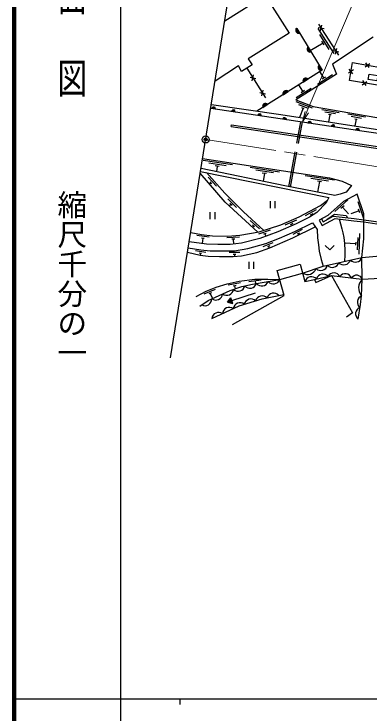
# Model space of a CAD drawing. Units: millimetres at full size, sheet at 1:1000; details may follow other scales. Extents: x 40000 to 680000, y 20000 to 380000.
# Drawn here: x 40000 to 100137, y 202409 to 320774 of the extents above; entities that cross this region are included whole.
import ezdxf
from ezdxf.enums import TextEntityAlignment as Align

# ---------------------------------------------------------------- set-up
doc = ezdxf.new("R2010")
doc.units = ezdxf.units.MM
doc.header["$LTSCALE"] = 1000
doc.header["$PDMODE"] = 32
doc.header["$PDSIZE"] = 500
doc.linetypes.add('CHAIN', pattern=[18.5, 12, -1.5, 3.5, -1.5])
doc.linetypes.add('DASHED', pattern=[7.5, 6, -1.5])
for name, color, linetype, lineweight in [('M-BGD', 7, 'Continuous', 25), ('M-BMK', 2, 'CHAIN', 13), ('M-BMK-OTRS', 5, 'Continuous', 25), ('M-BMK-SRVR', 3, 'Continuous', 25), ('M-STR-HTXT', 7, 'Continuous', 13), ('M-TTL', 2, 'Continuous', 140), ('M-TTL-BAND', 7, 'Continuous', 25)]:
    doc.layers.add(name, color=color, linetype=linetype, lineweight=lineweight)
doc.layers.add('M-OTRS', color=6, linetype='Continuous')
doc.styles.add('@ＭＳ ゴシック', font='')
doc.styles.get('@ＭＳ ゴシック').set_extended_font_data('@MS Gothic')

# ---------------------------------------------------------------- blocks, each defined once
blk = doc.blocks.new('open_arrow')
at = {"color": 0, "linetype": 'Continuous', "lineweight": -2}
blk.add_lwpolyline([(7.5, 1.25), (0, 0), (7.5, -1.25)], dxfattribs=at)

msp = doc.modelspace()

# ---------------------------------------------------------------- hatches: boundary and pattern name
at = {"layer": 'M-BGD'}
for points in [[(88255, 317549, -0.82183), (87743, 318397)], [(90176, 314368, -0.82183), (89664, 315217)], [(92051, 311274, -0.82183), (91539, 312123)], [(88844, 309261, -0.82183), (89683, 309788)], [(85452, 307132, -0.82183), (86291, 307659)], [(82018, 304977, -0.82183), (82857, 305503)], [(74064, 304735), (73446, 304829, -0.84072)], [(77379, 304234), (76760, 304328, -0.84072)], [(81794, 303567), (81175, 303660, -0.84072)], [(86032, 302927), (85413, 303020, -0.84072)], [(90251, 302295), (89632, 302388, -0.84072)], [(94221, 301700), (93602, 301792, -0.84072)], [(98363, 301079), (97744, 301171, -0.84072)], [(76649, 272776), (76044, 272053), (76959, 271825)]]:
    msp.add_hatch(color=256, dxfattribs=at).paths.add_polyline_path(points)

# ---------------------------------------------------------------- linework, layer by layer
for p, q in [((91396, 318518), (92372, 318303)), ((91457, 319077), (94811, 313838)), ((91777, 317922), (91991, 318899)), ((88255, 317549), (87743, 318397)), ((94061, 314082), (91365, 318294)), ((93269, 314763), (91652, 317290)), ((92396, 315570), (92019, 316159)), ((90176, 314368), (89664, 315217)), ((92208, 315865), (90057, 314566)), ((94298, 313983), (94513, 314960)), ((93917, 314578), (94894, 314364)), ((100011, 311725), (99434, 312541)), ((79330, 311622), (82496, 306604)), ((92051, 311274), (91539, 312123)), ((97338, 311340), (96521, 310763)), ((97218, 310643), (96641, 311460)), ((99314, 311845), (100131, 312422)), ((80251, 309500), (80472, 310475)), ((91257, 308916), (93794, 310518)), ((92365, 309971), (91686, 311046)), ((92069, 309784), (92661, 310158)), ((79874, 310098), (80849, 309877)), ((88844, 309261), (89683, 309788)), ((98792, 308811), (99609, 309388)), ((99489, 308691), (98912, 309507)), ((81885, 306910), (82106, 307886)), ((87683, 306658), (90219, 308260)), ((88791, 307713), (88105, 308798)), ((88495, 307526), (89087, 307899)), ((81508, 307508), (82483, 307288)), ((85452, 307132), (86291, 307659)), ((82018, 304977), (82857, 305503)), ((90442, 304857), (87644, 305938)), ((89775, 304793), (88095, 305442)), ((73446, 304829), (74064, 304735)), ((76760, 304328), (77379, 304234)), ((88827, 304838), (88227, 303284)), ((89023, 304762), (88631, 304913)), ((94940, 304078), (91983, 304586)), ((81175, 303660), (81794, 303567)), ((85413, 303020), (86032, 302927)), ((94297, 303884), (92523, 304189)), ((93567, 303706), (93153, 303777)), ((93360, 303741), (93153, 302535)), ((99358, 303319), (96401, 303827)), ((98716, 303125), (96942, 303430)), ((97985, 302946), (97571, 303018)), ((76698, 301761), (76742, 302057)), ((76742, 302057), (107675, 297431)), ((89632, 302388), (90251, 302295)), ((97778, 302982), (97586, 301861)), ((76698, 301761), (107631, 297134)), ((93602, 301792), (94221, 301700)), ((97744, 301171), (98363, 301079)), ((76895, 295251), (71950, 295995)), ((75861, 295103), (72894, 295550)), ((74679, 294978), (73987, 295082)), ((74333, 295030), (74194, 294107)), ((84853, 294053), (79909, 294797)), ((83819, 293905), (80853, 294352)), ((82637, 293779), (81945, 293884)), ((82291, 293832), (82085, 292461)), ((74201, 291639), (72803, 293207)), ((73441, 292040), (73115, 292406)), ((94157, 292652), (89212, 293396)), ((93123, 292504), (90156, 292951)), ((91941, 292379), (91249, 292483)), ((91595, 292431), (91256, 290648)), ((73278, 292223), (73053, 292027)), ((77608, 288031), (76141, 289534)), ((83248, 289130), (83248, 287930)), ((84048, 289130), (84048, 287930)), ((96415, 289353), (94179, 287352)), ((99077, 286144), (98113, 288985)), ((76659, 288573), (76403, 288323)), ((76831, 288397), (76488, 288748)), ((91046, 287646), (89188, 286668)), ((95758, 288362), (95236, 287896)), ((95497, 288129), (96497, 287011)), ((98424, 287137), (98199, 287799)), ((73101, 287269), (73101, 286069)), ((73901, 287269), (73901, 286069)), ((90474, 287006), (90040, 286777)), ((90257, 286892), (90374, 286698)), ((98311, 287468), (96891, 286986)), ((81453, 284446), (79894, 285854)), ((87702, 285937), (85779, 285093)), ((87086, 285338), (86637, 285142)), ((80472, 284927), (80275, 284714)), ((80654, 284763), (80291, 285091)), ((83292, 284216), (81295, 283565)), ((86861, 285240), (86978, 284973)), ((88698, 284312), (87084, 283516)), ((72977, 283034), (70894, 283293)), ((72142, 282835), (71655, 282896)), ((78065, 283050), (75969, 282923)), ((82619, 283681), (82154, 283529)), ((82387, 283605), (82539, 283180)), ((88212, 283738), (87836, 283552)), ((88024, 283645), (88127, 283436)), ((98016, 280874), (98112, 282972)), ((98284, 280162), (98443, 283658)), ((71898, 282865), (71786, 281964)), ((77279, 282701), (76790, 282672)), ((77035, 282687), (77084, 281880)), ((83720, 282102), (82055, 281420)), ((97764, 281937), (95834, 282025)), ((97753, 281692), (97776, 282182)), ((72416, 280453), (70640, 280743)), ((83195, 281563), (82807, 281403)), ((83001, 281483), (83116, 281202)), ((71687, 280268), (71272, 280336)), ((71480, 280302), (71433, 280019)), ((78160, 280433), (76360, 280433)), ((77470, 280133), (77050, 280133)), ((77260, 280133), (77274, 279815)), ((79678, 278860), (79678, 277660)), ((80478, 278860), (80478, 277660)), ((78239, 275311), (76180, 274897)), ((77509, 274858), (77029, 274761)), ((77269, 274810), (77372, 274299)), ((81767, 275771), (79686, 275492)), ((80727, 275632), (80789, 275162)), ((73996, 274210), (72056, 273405)), ((73367, 273625), (72915, 273437)), ((73141, 273531), (73507, 272648)), ((76804, 272301), (80797, 273603)), ((76044, 272053), (76649, 272776)), ((76959, 271825), (76649, 272776)), ((76044, 272053), (76959, 271825))]:
    msp.add_line(p, q, dxfattribs=at)
at = {"layer": 'M-BGD', "linetype": 'DASHED'}
for p, q in [((86400, 291573), (88464, 302563)), ((86694, 291517), (88761, 302518)), ((98784, 279623), (101837, 279887))]:
    msp.add_line(p, q, dxfattribs=at)
at = {"layer": 'M-BGD'}
for points in [[(75607, 319619), (82447, 323935), (86477, 317548), (79569, 313189), (80208, 312176), (78452, 311068), (77910, 311983), (73964, 309400)], [(87793, 318313), (92046, 311272), (81032, 304358)], [(100678, 316851), (93828, 312293), (94498, 310608), (87625, 306267), (90550, 305137), (107471, 302230), (108276, 304738), (108753, 304586), (107560, 300319)], [(73335, 305489), (85057, 303766), (99239, 301610), (112408, 299567), (122495, 298049), (132436, 296433), (138653, 295856), (145643, 295193), (146263, 294381), (153407, 293919), (164803, 293015), (168742, 292737), (172110, 292521), (173184, 291748), (174223, 291598)], [(73234, 304861), (84957, 303088), (99163, 300959), (112430, 299058), (122492, 297430), (132373, 295936), (138606, 295358), (145378, 294716), (146003, 293897), (153371, 293420), (164766, 292516), (168708, 292238), (171935, 292031), (172991, 291271), (173955, 291132)], [(71859, 296313), (93304, 293083), (95450, 292535), (97017, 291802), (96113, 290646), (95105, 290310), (94220, 290084), (85730, 291700), (71592, 294650)], [(71514, 294170), (93212, 289768), (92728, 288839), (91139, 287188), (89916, 286404), (87675, 285272), (84566, 283938), (81556, 282812), (78415, 282027), (76518, 281818), (74452, 281818), (72512, 281872), (69596, 282243)], [(81174, 283876), (75695, 288983), (71464, 293857)], [(72530, 293964), (75640, 290476), (78746, 287294), (82201, 284175)], [(98131, 269171), (98508, 271666), (98722, 273136), (98838, 275916), (98784, 279623), (99116, 282740), (99116, 286965), (97987, 290291), (95672, 289091), (93014, 286713), (91569, 285939), (92076, 284993), (94235, 286209), (97396, 285818)], [(69849, 283818), (71666, 283499), (73531, 283267), (76113, 283232), (78129, 283354), (81402, 283915), (85084, 285116), (88156, 286463), (91799, 288382), (92970, 289303)], [(91932, 286133), (92215, 285651), (93925, 286595), (97443, 286185)], [(92874, 286015), (94146, 286943), (96106, 286717), (96338, 286313)], [(69435, 281244), (71557, 280897), (73118, 280733), (77260, 280733), (79525, 281121), (82566, 281953), (84838, 282883), (87414, 284013), (90406, 285489), (91228, 284331), (91265, 282912), (91424, 281727), (91542, 280673), (91899, 279236), (92216, 278110)], [(94946, 286121), (95394, 284438), (95564, 283744), (95693, 282970), (95845, 281947), (95904, 280796), (95888, 280024), (95816, 278940)], [(69318, 280511), (71434, 280019), (72825, 279849), (74727, 279761), (77011, 279795), (78448, 279903), (81030, 280465), (83229, 281242), (87082, 282919), (90892, 284804)], [(90767, 275906), (93634, 276580), (98750, 275911), (101921, 276085), (112716, 279151), (115338, 280729), (120011, 280971), (126948, 282190), (128350, 282308), (129318, 282308), (129924, 282150), (131266, 281344), (133164, 279905), (135427, 277548), (135997, 276552), (133557, 278443), (131379, 279760), (129681, 280447), (128089, 280896), (127115, 280896), (124646, 280488), (116666, 278562), (112333, 276996)], [(92582, 281601), (93332, 280901), (94082, 281601)], [(84895, 275883), (88752, 276963), (92221, 278112), (98784, 279623)], [(76921, 268265), (85661, 273147), (84474, 277386), (88331, 278466), (89154, 275527), (90767, 275906)], [(70759, 272982), (72462, 273899), (74150, 274599), (76024, 275171), (78012, 275571), (80687, 275929), (82895, 275929), (84895, 275883)], [(71410, 271393), (72775, 272317), (76521, 274010), (78479, 274676), (80286, 275074), (84895, 275883)], [(90767, 275906), (90986, 275348), (93634, 276580), (97177, 270241), (96179, 269497)], [(73423, 269274), (78044, 271435), (81916, 272621), (85603, 273353)]]:
    msp.add_lwpolyline(points, dxfattribs=at)
for points in [[(97191, 312569), (102255, 311697), (101733, 308663), (96669, 309535)], [(100010, 310608), (101435, 310363), (101280, 309463), (99855, 309708)]]:
    msp.add_lwpolyline(points, close=True, dxfattribs=at)
at = {"layer": 'M-BGD', "linetype": 'DASHED'}
for points in [[(97396, 285818), (99116, 285605), (102038, 285168), (104915, 284691)], [(97443, 286185), (99116, 285990), (101943, 285585), (104988, 285131)]]:
    msp.add_lwpolyline(points, dxfattribs=at)
at = {"layer": 'M-BGD'}
for centre, radius, start, end in [((88082, 318024), 505, 132.30035, 289.95854), ((90003, 314843), 505, 132.30035, 289.95854), ((91878, 311749), 505, 132.30035, 289.95854), ((89315, 309442), 505, 43.28866, 200.94686), ((85924, 307313), 505, 43.28866, 200.94686), ((82490, 305157), 505, 43.28866, 200.94686), ((73747, 304728), 318, 1.29328, 161.51101), ((77062, 304227), 318, 1.29328, 161.51101), ((81476, 303559), 318, 1.29328, 161.51101), ((85715, 302920), 318, 1.36547, 161.5832), ((89933, 302287), 318, 1.36547, 161.5832), ((93903, 301692), 318, 1.36547, 161.5832), ((98046, 301071), 318, 1.36547, 161.5832), ((97678, 279972), 1160, 223.45571, 342.48533), ((91823, 278549), 1147, 226.44033, 346.24127), ((93780, 279075), 1160, 223.45571, 342.48533), ((95729, 279524), 1160, 223.45571, 342.48533), ((89585, 278268), 1549, 237.4307, 339.20793), ((94031, 275835), 1156, 29.02551, 148.30373), ((83808, 276290), 1160, 220.44166, 339.47128), ((90262, 275183), 1160, 43.7108, 162.74042), ((92209, 275640), 1160, 43.7108, 162.74042), ((95957, 275682), 1160, 23.03126, 142.06088), ((97878, 275586), 1015, 18.94226, 147.16359), ((100201, 274459), 1995, 133.1123, 222.07563), ((77873, 275059), 1159, 227.53212, 346.63338), ((79861, 275563), 1156, 221.93268, 341.23807), ((81838, 275944), 1160, 220.44166, 339.47128), ((74094, 273559), 1160, 234.80904, 353.83866), ((75944, 274360), 1158, 233.06657, 352.24634), ((83846, 272404), 1160, 41.709, 160.73862), ((72268, 272606), 1157, 241.00984, 0.21584), ((80032, 271428), 1160, 47.52163, 166.55125), ((81931, 271967), 1160, 45.02359, 164.10688), ((99153, 272050), 1156, 111.99816, 231.27418), ((76390, 270011), 1160, 55.54936, 174.57898), ((78189, 270789), 1157, 51.83739, 171.07523), ((98862, 270071), 1160, 111.87984, 230.90946), ((74578, 269164), 1160, 55.54936, 174.57898)]:
    msp.add_arc(centre, radius, start, end, dxfattribs=at)
at = {"layer": 'M-BMK'}
msp.add_lwpolyline([(72382, 299566), (170897, 283933), (179622, 282574), (196438, 280890), (210483, 279946), (221941, 279585), (235861, 279613), (269737, 280357), (344582, 282778), (369339, 283262), (468500, 286894), (500955, 288561), (546149, 290989), (567965, 292011)], dxfattribs=at)
at = {"layer": 'M-BMK-OTRS'}
msp.add_line((66446, 262659), (79193, 341915), dxfattribs=at)
at = {"layer": 'M-BMK-SRVR'}
msp.add_circle((72382, 299566), 600, dxfattribs=at)
at = {"layer": 'M-OTRS'}
msp.add_point((72382, 299566), dxfattribs=at)
at = {"layer": 'M-STR-HTXT'}
msp.add_lwpolyline([(88761, 302518), (101489, 332498), (131889, 332498)], dxfattribs=at)
at = {"layer": 'M-TTL'}
msp.add_line((40000, 380000), (40000, 20000), dxfattribs=at)
at = {"layer": 'M-TTL-BAND'}
for p, q in [((58000, 370000), (58000, 20000)), ((40000, 205000), (579000, 205000)), ((68000, 205000), (68000, 204000))]:
    msp.add_line(p, q, dxfattribs=at)

# ---------------------------------------------------------------- block references
at = {"layer": 'M-STR-HTXT', "xscale": 240, "yscale": 240, "rotation": 67}
msp.add_blockref('open_arrow', (88761, 302518), dxfattribs=at)

# ---------------------------------------------------------------- texts
at = {"layer": 'M-TTL-BAND', "style": '@ＭＳ ゴシック', "width": 1.4}
msp.add_text('平  面  図', height=3666, rotation=270, dxfattribs=at).set_placement((49777, 306475), align=Align.MIDDLE_RIGHT)
at = {"layer": 'M-TTL-BAND', "style": '@ＭＳ ゴシック'}
msp.add_text('縮尺千分の一', height=3666, rotation=270, dxfattribs=at).set_placement((49777, 261030), align=Align.MIDDLE_RIGHT)

doc.saveas('drawing.dxf')
